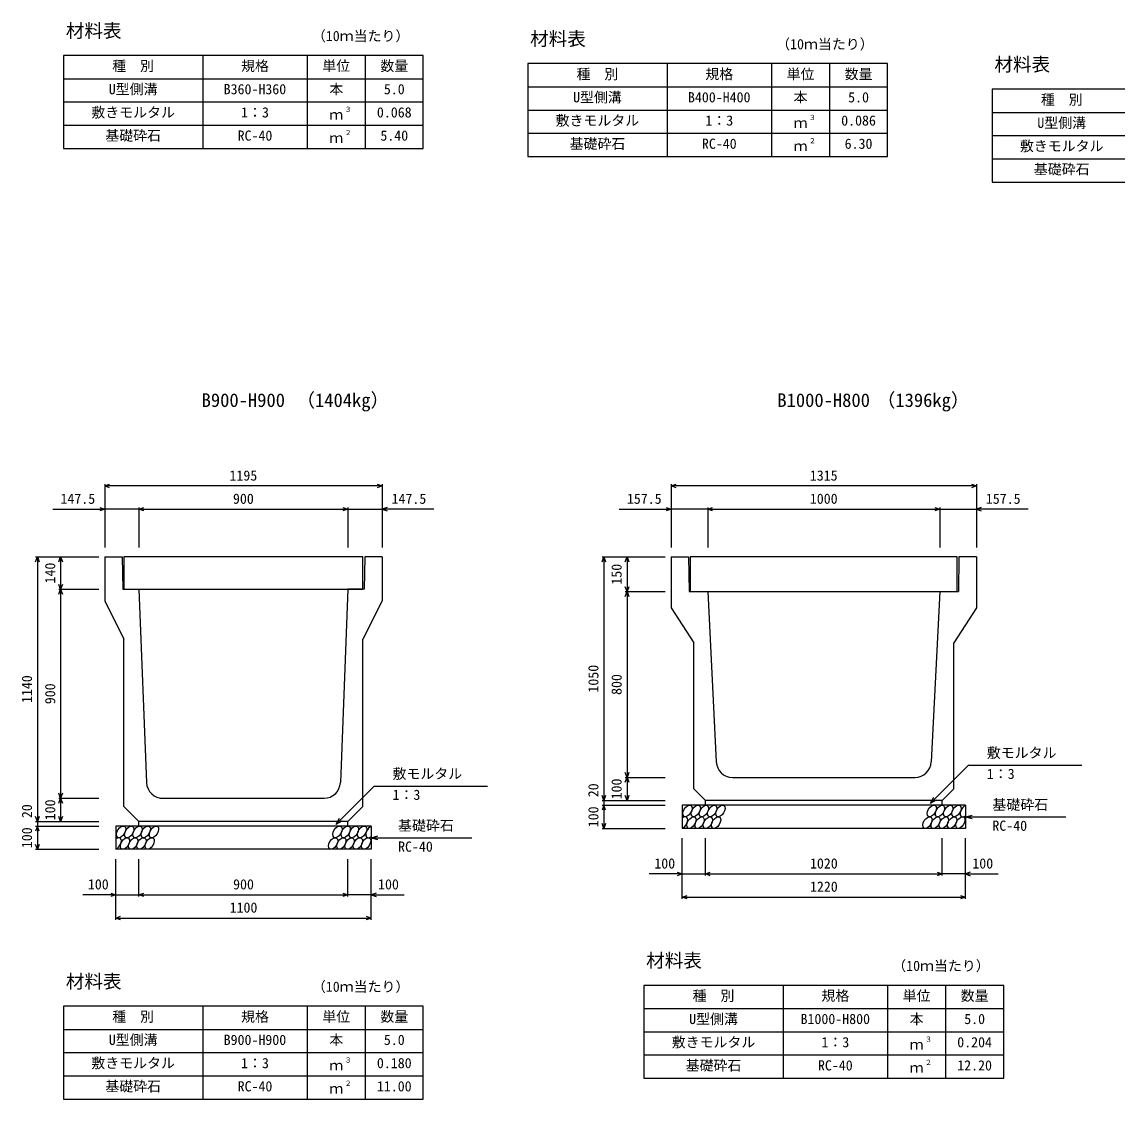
# Model space of a CAD drawing. Units: millimetres, scale not verified. Extents: x -33600 to 33600, y -11880 to 11880.
# Drawn here: x 11750 to 16468, y 1374 to 6014 of the extents above; entities that cross this region are included whole.
import ezdxf
from ezdxf.enums import TextEntityAlignment as Align

# ---------------------------------------------------------------- set-up
doc = ezdxf.new("R2010")
doc.units = ezdxf.units.MM
doc.header["$LTSCALE"] = 40
for name, color, linetype, lineweight in [('0-0_DIM', 7, 'Continuous', 25), ('0-2_HATCH', 6, 'Continuous', 25), ('0-3_HYO', 3, 'Continuous', 25), ('0-4_HYO2', 4, 'Continuous', 25), ('0-5_OUTLINE', 3, 'Continuous', 25), ('0-6_TXT', 7, 'Continuous', 25)]:
    doc.layers.add(name, color=color, linetype=linetype, lineweight=lineweight)
doc.styles.add('ＭＳ ゴシック', font='')
doc.styles.get('ＭＳ ゴシック').set_extended_font_data('MS Gothic')

msp = doc.modelspace()

# ---------------------------------------------------------------- linework, layer by layer
at = {"layer": '0-0_DIM'}
for p, q in [((12106.5, 4022.48), (12106.5, 3749.98)), ((13301.5, 4014.98), (12106.5, 4014.98)), ((13301.5, 4022.48), (13301.5, 3749.98)), ((14546.5, 4022.48), (14546.5, 3749.98)), ((15861.5, 4014.98), (14546.5, 4014.98)), ((15861.5, 4022.48), (15861.5, 3749.98)), ((12254, 3922.48), (12254, 3749.98)), ((13154, 3922.48), (13154, 3749.98)), ((14704, 3922.48), (14704, 3749.98)), ((15704, 3922.48), (15704, 3749.98)), ((11883.12, 3914.98), (12106.5, 3914.98)), ((12254, 3914.98), (12106.5, 3914.98)), ((12254, 3914.98), (13154, 3914.98)), ((13154, 3914.98), (13301.5, 3914.98)), ((13524.87, 3914.98), (13301.5, 3914.98)), ((14323.12, 3914.98), (14546.5, 3914.98)), ((14704, 3914.98), (14546.5, 3914.98)), ((14704, 3914.98), (15704, 3914.98)), ((15704, 3914.98), (15861.5, 3914.98)), ((16084.87, 3914.98), (15861.5, 3914.98)), ((11809, 3709.98), (12081.5, 3709.98)), ((11816.5, 3709.98), (11816.5, 2569.98)), ((11916.5, 3709.98), (11916.5, 3569.98)), ((14249, 3709.98), (14521.5, 3709.98)), ((14256.5, 3709.98), (14256.5, 2659.98)), ((14356.5, 3709.98), (14356.5, 3559.98)), ((11909, 3569.98), (12081.5, 3569.98)), ((11916.5, 3569.98), (11916.5, 2669.98)), ((14349, 3559.98), (14521.5, 3559.98)), ((14356.5, 3559.98), (14356.5, 2759.98)), ((15827.02, 2811.79), (15663.36, 2648.14)), ((15827.02, 2811.79), (16314.95, 2811.79)), ((14349, 2759.98), (14521.5, 2759.98)), ((14356.5, 2759.98), (14356.5, 2659.98)), ((13267.02, 2721.79), (13103.36, 2558.14)), ((13267.02, 2721.79), (13754.95, 2721.79)), ((11909, 2669.98), (12081.5, 2669.98)), ((11916.5, 2669.98), (11916.5, 2569.98)), ((14249, 2659.98), (14521.5, 2659.98)), ((15663.36, 2648.14), (15678.36, 2674.12)), ((15663.36, 2648.14), (15689.34, 2663.14)), ((14249, 2639.98), (14521.5, 2639.98)), ((15814, 2589.98), (15842.97, 2597.75)), ((11809, 2569.98), (12081.5, 2569.98)), ((11809, 2549.98), (12081.5, 2549.98)), ((13103.36, 2558.14), (13118.36, 2584.12)), ((13103.36, 2558.14), (13129.34, 2573.14)), ((15814, 2589.98), (16247.31, 2589.98)), ((15814, 2589.98), (15842.97, 2582.22)), ((13254, 2499.98), (13282.97, 2507.75)), ((14249, 2539.98), (14521.5, 2539.98)), ((13254, 2499.98), (13687.31, 2499.98)), ((13254, 2499.98), (13282.97, 2492.22)), ((14594, 2236.56), (14594, 2497.92)), ((14694, 2336.56), (14694, 2497.92)), ((15714, 2336.56), (15714, 2497.92)), ((15814, 2236.56), (15814, 2497.92)), ((11809, 2449.98), (12081.5, 2449.98)), ((12154, 2146.56), (12154, 2407.92)), ((12254, 2246.56), (12254, 2407.92)), ((13154, 2246.56), (13154, 2407.92)), ((13254, 2146.56), (13254, 2407.92)), ((14594, 2344.06), (14452.2, 2344.06)), ((14594, 2344.06), (14694, 2344.06)), ((14694, 2344.06), (15714, 2344.06)), ((15814, 2344.06), (15714, 2344.06)), ((15814, 2344.06), (15955.79, 2344.06)), ((12154, 2254.06), (12012.2, 2254.06)), ((12154, 2254.06), (12254, 2254.06)), ((12254, 2254.06), (13154, 2254.06)), ((13254, 2254.06), (13154, 2254.06)), ((13254, 2254.06), (13395.79, 2254.06)), ((14594, 2244.06), (15814, 2244.06)), ((12154, 2154.06), (13254, 2154.06))]:
    msp.add_line(p, q, dxfattribs=at)
for points in [[(12127.64, 4007.29), (12106.5, 4014.98), (12127.64, 4022.68)], [(13280.35, 4022.68), (13301.5, 4014.98), (13280.35, 4007.29)], [(14567.64, 4007.29), (14546.5, 4014.98), (14567.64, 4022.68)], [(15840.35, 4022.68), (15861.5, 4014.98), (15840.35, 4007.29)], [(12085.35, 3922.68), (12106.5, 3914.98), (12085.35, 3907.29)], [(12275.14, 3907.29), (12254, 3914.98), (12275.14, 3922.68)], [(13132.85, 3922.68), (13154, 3914.98), (13132.85, 3907.29)], [(13322.64, 3922.68), (13301.5, 3914.98), (13322.64, 3907.29)], [(14525.35, 3922.68), (14546.5, 3914.98), (14525.35, 3907.29)], [(14725.14, 3907.29), (14704, 3914.98), (14725.14, 3922.68)], [(15682.85, 3922.68), (15704, 3914.98), (15682.85, 3907.29)], [(15882.64, 3922.68), (15861.5, 3914.98), (15882.64, 3907.29)], [(11808.8, 3688.84), (11816.5, 3709.98), (11824.19, 3688.84)], [(11908.8, 3688.84), (11916.5, 3709.98), (11924.19, 3688.84)], [(14248.8, 3688.84), (14256.5, 3709.98), (14264.19, 3688.84)], [(14348.8, 3688.84), (14356.5, 3709.98), (14364.19, 3688.84)], [(11924.19, 3591.13), (11916.5, 3569.98), (11908.8, 3591.13)], [(11908.8, 3548.84), (11916.5, 3569.98), (11924.19, 3548.84)], [(14364.19, 3581.13), (14356.5, 3559.98), (14348.8, 3581.13)], [(14348.8, 3538.84), (14356.5, 3559.98), (14364.19, 3538.84)], [(14364.19, 2781.13), (14356.5, 2759.98), (14348.8, 2781.13)], [(14348.8, 2738.84), (14356.5, 2759.98), (14364.19, 2738.84)], [(11924.19, 2691.13), (11916.5, 2669.98), (11908.8, 2691.13)], [(11908.8, 2648.84), (11916.5, 2669.98), (11924.19, 2648.84)], [(14264.19, 2681.13), (14256.5, 2659.98), (14248.8, 2681.13)], [(14256.5, 2659.98), (14256.5, 2639.98), (14256.5, 2539.98)], [(14364.19, 2681.13), (14356.5, 2659.98), (14348.8, 2681.13)], [(14264.19, 2618.84), (14256.5, 2639.98), (14248.8, 2618.84)], [(11824.19, 2591.13), (11816.5, 2569.98), (11808.8, 2591.13)], [(11824.19, 2528.84), (11816.5, 2549.98), (11808.8, 2528.84)], [(11816.5, 2569.98), (11816.5, 2549.98), (11816.5, 2449.98)], [(11924.19, 2591.13), (11916.5, 2569.98), (11908.8, 2591.13)], [(14264.19, 2561.13), (14256.5, 2539.98), (14248.8, 2561.13)], [(11824.19, 2471.13), (11816.5, 2449.98), (11808.8, 2471.13)], [(14572.85, 2351.75), (14594, 2344.06), (14572.85, 2336.36)], [(14715.14, 2336.36), (14694, 2344.06), (14715.14, 2351.75)], [(15692.85, 2351.75), (15714, 2344.06), (15692.85, 2336.36)], [(15835.14, 2351.75), (15814, 2344.06), (15835.14, 2336.36)], [(12132.85, 2261.75), (12154, 2254.06), (12132.85, 2246.36)], [(12275.14, 2246.36), (12254, 2254.06), (12275.14, 2261.75)], [(13132.85, 2261.75), (13154, 2254.06), (13132.85, 2246.36)], [(13275.14, 2261.75), (13254, 2254.06), (13275.14, 2246.36)], [(14615.14, 2236.36), (14594, 2244.06), (14615.14, 2251.75)], [(15792.85, 2251.75), (15814, 2244.06), (15792.85, 2236.36)], [(12175.14, 2146.36), (12154, 2154.06), (12175.14, 2161.75)], [(13232.85, 2161.75), (13254, 2154.06), (13232.85, 2146.36)]]:
    msp.add_lwpolyline(points, dxfattribs=at)
at = {"layer": '0-2_HATCH'}
for points in [[(12189, 3569.98), (13219, 3569.98), (13219, 3709.98), (12189, 3709.98)], [(14629, 3559.98), (15779, 3559.98), (15779, 3709.98), (14629, 3709.98)]]:
    msp.add_lwpolyline(points, close=True, dxfattribs=at)
for centre in [(14616.89, 2614.98), (14652.36, 2614.98), (14687.84, 2614.98), (14723.32, 2614.98), (14758.79, 2614.98), (15669.09, 2614.98), (15704.57, 2614.98), (15740.04, 2614.98), (15775.52, 2614.98), (12176.89, 2524.98), (12212.36, 2524.98), (12247.84, 2524.98), (12283.32, 2524.98), (12318.79, 2524.98), (13109.09, 2524.98), (13144.57, 2524.98), (13180.04, 2524.98), (13215.52, 2524.98), (14633.77, 2564.99), (14669.25, 2564.99), (14704.72, 2564.99), (14740.2, 2564.99), (15650.5, 2564.99), (15685.97, 2564.99), (15721.45, 2564.99), (15756.93, 2564.99), (15792.4, 2564.99), (12193.77, 2474.99), (12229.25, 2474.99), (12264.72, 2474.99), (12300.2, 2474.99), (13090.5, 2474.99), (13125.97, 2474.99), (13161.45, 2474.99), (13196.93, 2474.99), (13232.4, 2474.99)]:
    msp.add_ellipse(centre, major_axis=(14.54, 23.54), ratio=0.5792, dxfattribs=at)
for centre, start_param, end_param in [((15811, 2614.98), 0.6666252, 4.1103269), ((13251, 2524.98), 0.6666252, 4.1103269), ((14598.29, 2564.99), 3.7419964, 7.318141), ((12158.29, 2474.99), 3.7419964, 7.318141)]:
    msp.add_ellipse(centre, major_axis=(14.54, 23.54), ratio=0.5792, start_param=start_param, end_param=end_param, dxfattribs=at)
at = {"layer": '0-3_HYO'}
for p, q in [((12529, 5869.11), (12529, 5469.11)), ((12979, 5869.11), (12979, 5469.11)), ((13229, 5869.11), (13229, 5469.11)), ((14529, 5834.11), (14529, 5434.11)), ((14979, 5834.11), (14979, 5434.11)), ((15229, 5834.11), (15229, 5434.11)), ((11929, 5769.11), (13479, 5769.11)), ((13929, 5734.11), (15479, 5734.11)), ((15929, 5624.11), (17479, 5624.11)), ((15029, 1864.11), (15029, 1464.11)), ((15479, 1864.11), (15479, 1464.11)), ((15729, 1864.11), (15729, 1464.11)), ((12529, 1774.11), (12529, 1374.11)), ((12979, 1774.11), (12979, 1374.11)), ((13229, 1774.11), (13229, 1374.11)), ((14429, 1764.11), (15979, 1764.11)), ((11929, 1674.11), (13479, 1674.11))]:
    msp.add_line(p, q, dxfattribs=at)
for points in [[(11929, 5469.11), (13479, 5469.11), (13479, 5869.11), (11929, 5869.11)], [(13929, 5434.11), (15479, 5434.11), (15479, 5834.11), (13929, 5834.11)], [(15929, 5324.11), (17479, 5324.11), (17479, 5724.11), (15929, 5724.11)], [(14429, 1464.11), (15979, 1464.11), (15979, 1864.11), (14429, 1864.11)], [(11929, 1374.11), (13479, 1374.11), (13479, 1774.11), (11929, 1774.11)]]:
    msp.add_lwpolyline(points, close=True, dxfattribs=at)
at = {"layer": '0-4_HYO2'}
for p, q in [((11929, 5669.11), (13479, 5669.11)), ((13929, 5634.11), (15479, 5634.11)), ((11929, 5569.11), (13479, 5569.11)), ((13929, 5534.11), (15479, 5534.11)), ((15929, 5524.11), (17479, 5524.11)), ((15929, 5424.11), (17479, 5424.11)), ((14429, 1664.11), (15979, 1664.11)), ((11929, 1574.11), (13479, 1574.11)), ((14429, 1564.11), (15979, 1564.11)), ((11929, 1474.11), (13479, 1474.11))]:
    msp.add_line(p, q, dxfattribs=at)
at = {"layer": '0-5_OUTLINE'}
for p, q in [((12106.5, 3709.98), (12106.5, 3519.98)), ((12106.5, 3709.98), (12181.5, 3709.98)), ((12181.5, 3709.98), (12184, 3569.98)), ((13226.5, 3709.98), (13224, 3569.98)), ((13301.5, 3709.98), (13226.5, 3709.98)), ((13301.5, 3709.98), (13301.5, 3519.98)), ((14546.5, 3709.98), (14621.5, 3709.98)), ((14546.5, 3709.98), (14546.5, 3489.98)), ((14621.5, 3709.98), (14624, 3559.98)), ((15786.5, 3709.98), (15784, 3559.98)), ((15861.5, 3709.98), (15786.5, 3709.98)), ((15861.5, 3709.98), (15861.5, 3489.98)), ((12184, 3569.98), (12254, 3569.98)), ((12254, 3569.98), (12286.38, 2737.26)), ((13154, 3569.98), (13121.61, 2737.26)), ((13224, 3569.98), (13154, 3569.98)), ((14624, 3559.98), (14704, 3559.98)), ((14704, 3559.98), (14740.67, 2826.49)), ((15704, 3559.98), (15667.32, 2826.49)), ((15704, 3559.98), (15784, 3559.98)), ((12106.5, 3519.98), (12189, 3354.98)), ((13301.5, 3519.98), (13219, 3354.98)), ((14546.5, 3489.98), (14644, 3339.98)), ((15861.5, 3489.98), (15764, 3339.98)), ((12189, 2634.98), (12189, 3354.98)), ((13219, 2634.98), (13219, 3354.98)), ((14644, 2709.98), (14644, 3339.98)), ((15764, 2709.98), (15764, 3339.98)), ((14810.58, 2759.98), (15597.41, 2759.98)), ((14644, 2709.98), (14694, 2659.98)), ((15714, 2659.98), (15764, 2709.98)), ((12356.33, 2669.98), (13051.66, 2669.98)), ((15714, 2659.98), (14694, 2659.98)), ((14694, 2639.98), (14694, 2659.98)), ((15714, 2639.98), (15714, 2659.98)), ((12254, 2569.98), (12189, 2634.98)), ((13154, 2569.98), (13219, 2634.98)), ((15814, 2639.98), (14594, 2639.98)), ((14594, 2639.98), (14594, 2539.98)), ((15814, 2639.98), (15814, 2539.98)), ((13254, 2549.98), (12154, 2549.98)), ((12154, 2549.98), (12154, 2449.98)), ((13154, 2569.98), (12254, 2569.98)), ((12254, 2549.98), (12254, 2569.98)), ((13154, 2549.98), (13154, 2569.98)), ((13254, 2549.98), (13254, 2449.98)), ((15814, 2539.98), (14594, 2539.98)), ((13254, 2449.98), (12154, 2449.98))]:
    msp.add_line(p, q, dxfattribs=at)
for centre, start, end in [((14810.58, 2829.98), 182.86241, 270), ((15597.41, 2829.98), 270, 357.13759), ((12356.33, 2739.98), 182.53183, 272.2614), ((13051.66, 2739.98), 269.41529, 358.38075)]:
    msp.add_arc(centre, 70, start, end, dxfattribs=at)

# ---------------------------------------------------------------- texts
at = {"layer": '0-0_DIM', "style": 'ＭＳ ゴシック'}
for s, p in [('1195', (12644, 4024.98)), ('1315', (15144, 4024.98)), ('147.5', (11915.89, 3924.98)), ('900', (12659, 3924.98)), ('147.5', (13342.1, 3924.98)), ('157.5', (14355.89, 3924.98)), ('1000', (15144, 3924.98)), ('157.5', (15902.1, 3924.98)), ('敷モルタル', (15906.39, 2830.53)), ('敷モルタル', (13346.39, 2740.53)), ('1：3', (15906.39, 2739.84)), ('1：3', (13346.39, 2649.84)), ('基礎砕石', (15930.32, 2607.16)), ('基礎砕石', (13370.32, 2517.16)), ('RC-40', (15930.32, 2516.47)), ('RC-40', (13370.32, 2426.47)), ('100', (14474, 2354.06)), ('1020', (15144.53, 2354.06)), ('100', (15844, 2354.06)), ('100', (12034, 2264.06)), ('900', (12659.53, 2264.06)), ('100', (13284, 2264.06)), ('1220', (15144.53, 2254.06)), ('1100', (12644.53, 2164.06))]:
    msp.add_text(s, height=43.99, dxfattribs=at).set_placement(p, align=Align.BOTTOM_LEFT)
for s, p in [('140', (11906.5, 3594.98)), ('150', (14346.5, 3589.98)), ('1050', (14246.5, 3124.98)), ('1140', (11806.5, 3079.98)), ('900', (11906.5, 3074.98)), ('800', (14346.5, 3114.98)), ('100', (14346.5, 2664.98)), ('20', (14246.5, 2674.3)), ('100', (11906.5, 2574.98)), ('20', (11806.5, 2584.3)), ('100', (14246.5, 2544.98)), ('100', (11806.5, 2454.98))]:
    msp.add_text(s, height=43.99, rotation=90, dxfattribs=at).set_placement(p, align=Align.BOTTOM_LEFT)
at = {"layer": '0-6_TXT', "style": 'ＭＳ ゴシック'}
for s, height, p in [('材料表', 58.65, (11939, 5929.11)), ('（10ｍ当たり）', 43.99, (12998.99, 5918.11)), ('材料表', 58.65, (13939, 5894.11)), ('（10ｍ当たり）', 43.99, (14998.99, 5883.11)), ('種\u3000別', 43.99, (12139, 5789.11)), ('規格', 43.99, (12694, 5789.11)), ('単位', 43.99, (13044, 5789.11)), ('数量', 43.99, (13294, 5789.11)), ('材料表', 58.65, (15939, 5784.11)), ('種\u3000別', 43.99, (14139, 5754.11)), ('規格', 43.99, (14694, 5754.11)), ('単位', 43.99, (15044, 5754.11)), ('数量', 43.99, (15294, 5754.11)), ('U型側溝', 43.99, (12124, 5689.11)), ('B360-H360', 43.99, (12619, 5689.11)), ('本', 43.99, (13074, 5689.11)), ('5.0', 43.99, (13309, 5689.11)), ('U型側溝', 43.99, (14124, 5654.11)), ('B400-H400', 43.99, (14619, 5654.11)), ('本', 43.99, (15074, 5654.11)), ('5.0', 43.99, (15309, 5654.11)), ('種\u3000別', 43.99, (16139, 5644.11)), ('敷きモルタル', 43.99, (12049, 5589.11)), ('1：3', 43.99, (12694, 5589.11)), ('ｍ', 43.99, (13074, 5579.11)), ('３', 21.99, (13139.54, 5619.48)), ('0.068', 43.99, (13279, 5589.11)), ('敷きモルタル', 43.99, (14049, 5554.11)), ('1：3', 43.99, (14694, 5554.11)), ('ｍ', 43.99, (15074, 5544.11)), ('３', 21.99, (15139.54, 5584.48)), ('0.086', 43.99, (15279, 5554.11)), ('U型側溝', 43.99, (16124, 5544.11)), ('基礎砕石', 43.99, (12109, 5489.11)), ('RC-40', 43.99, (12679, 5489.11)), ('ｍ', 43.99, (13074, 5479.11)), ('２', 21.99, (13139.54, 5519.48)), ('5.40', 43.99, (13294, 5489.11)), ('基礎砕石', 43.99, (14109, 5454.11)), ('RC-40', 43.99, (14679, 5454.11)), ('ｍ', 43.99, (15074, 5444.11)), ('２', 21.99, (15139.54, 5484.48)), ('6.30', 43.99, (15294, 5454.11)), ('敷きモルタル', 43.99, (16049, 5444.11)), ('基礎砕石', 43.99, (16109, 5344.11)), ('B900-H900', 58.65, (12524, 4337.71)), ('（1404kg）', 58.65, (12932.37, 4337.71)), ('B1000-H800', 58.65, (15004, 4337.71)), ('（1396kg）', 58.65, (15432.37, 4337.71)), ('材料表', 58.65, (14439, 1924.11)), ('（10ｍ当たり）', 43.99, (15498.99, 1913.11)), ('材料表', 58.65, (11939, 1834.11)), ('（10ｍ当たり）', 43.99, (12998.99, 1823.11)), ('種\u3000別', 43.99, (14639, 1784.11)), ('規格', 43.99, (15194, 1784.11)), ('単位', 43.99, (15544, 1784.11)), ('数量', 43.99, (15794, 1784.11)), ('種\u3000別', 43.99, (12139, 1694.11)), ('規格', 43.99, (12694, 1694.11)), ('単位', 43.99, (13044, 1694.11)), ('数量', 43.99, (13294, 1694.11)), ('U型側溝', 43.99, (14624, 1684.11)), ('本', 43.99, (15574, 1684.11)), ('B1000-H800', 43.99, (15104, 1684.11)), ('5.0', 43.99, (15809, 1684.11)), ('U型側溝', 43.99, (12124, 1594.11)), ('B900-H900', 43.99, (12619, 1594.11)), ('本', 43.99, (13074, 1594.11)), ('5.0', 43.99, (13309, 1594.11)), ('敷きモルタル', 43.99, (14549, 1584.11)), ('1：3', 43.99, (15194, 1584.11)), ('ｍ', 43.99, (15574, 1574.11)), ('３', 21.99, (15639.54, 1614.48)), ('0.204', 43.99, (15779, 1584.11)), ('敷きモルタル', 43.99, (12049, 1494.11)), ('1：3', 43.99, (12694, 1494.11)), ('ｍ', 43.99, (13074, 1484.11)), ('３', 21.99, (13139.54, 1524.48)), ('0.180', 43.99, (13279, 1494.11)), ('基礎砕石', 43.99, (14609, 1484.11)), ('RC-40', 43.99, (15179, 1484.11)), ('ｍ', 43.99, (15574, 1474.11)), ('２', 21.99, (15639.54, 1514.48)), ('12.20', 43.99, (15779, 1484.11)), ('基礎砕石', 43.99, (12109, 1394.11)), ('RC-40', 43.99, (12679, 1394.11)), ('ｍ', 43.99, (13074, 1384.11)), ('２', 21.99, (13139.54, 1424.48)), ('11.00', 43.99, (13279, 1394.11))]:
    msp.add_text(s, height=height, dxfattribs=at).set_placement(p, align=Align.BOTTOM_LEFT)

doc.saveas('drawing.dxf')
